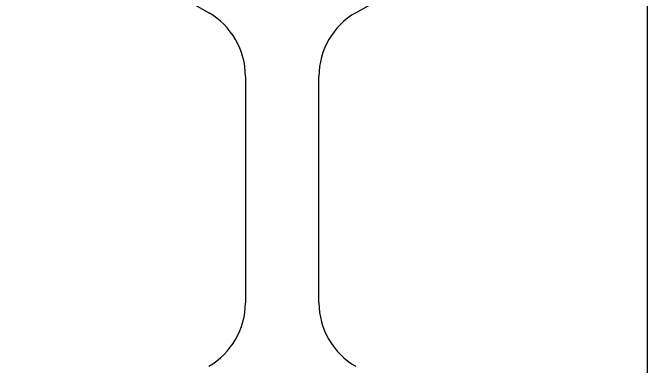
# Model space of a CAD drawing. Extents: x 442 to 745, y 5 to 355.
# Drawn here: x 631.73 to 642.39, y 286.89 to 292.83 of the extents above; entities that cross this region are included whole.
import ezdxf

# ---------------------------------------------------------------- set-up
doc = ezdxf.new("R2010")
doc.units = 0
doc.layers.add('VISIBLE__ANSI_', color=7, linetype='CONTINUOUS')

msp = doc.modelspace()

# ---------------------------------------------------------------- linework, layer by layer
at = {"layer": 'VISIBLE__ANSI_'}
for p, q in [((631.727, 294.732), (635.021, 292.83)), ((637.491, 292.83), (640.785, 294.732)), ((642.391, 294.039), (642.391, 285.677)), ((635.638, 291.76), (635.638, 287.956)), ((636.874, 287.956), (636.874, 291.76))]:
    msp.add_line(p, q, dxfattribs=at)
for centre, start, end in [((634.403, 291.76), 0, 60), ((638.109, 291.76), 120, 180), ((634.403, 287.956), 300, 0), ((638.109, 287.956), 180, 240)]:
    msp.add_arc(centre, 1.235, start, end, dxfattribs=at)

doc.saveas('drawing.dxf')
